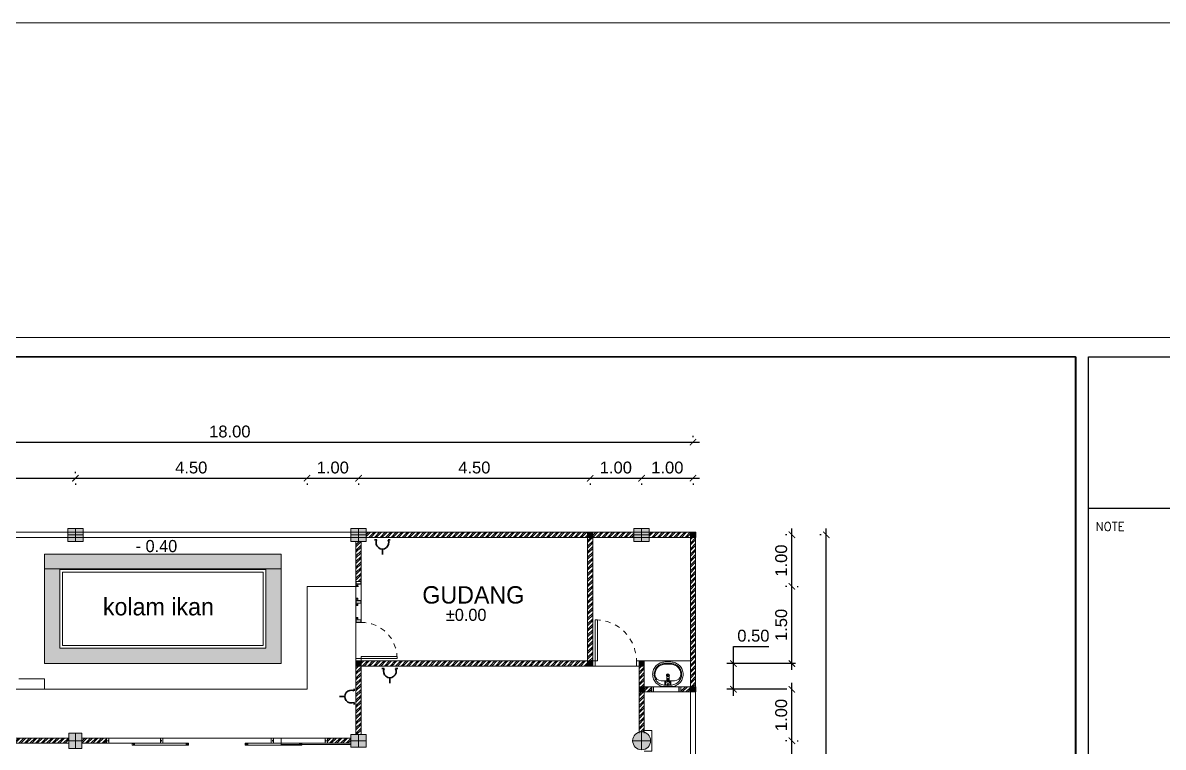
# Model space of a CAD drawing. Header units: millimetres. Extents: x -667 to -468, y -723 to -475.
# Drawn here: x -578.98 to -556.82, y -668.93 to -654.85 of the extents above; entities that cross this region are included whole.
import ezdxf

# ---------------------------------------------------------------- set-up
doc = ezdxf.new("R2010")
doc.units = ezdxf.units.MM
doc.linetypes.add('CENTER', pattern=[2, 1.25, -0.25, 0.25, -0.25])
doc.linetypes.add('HIDDEN', pattern=[0.375, 0.25, -0.125])
doc.layers.get('0').update_dxf_attribs({"lineweight": 9})
doc.layers.get('Defpoints').update_dxf_attribs({"lineweight": 0})
for name, color, linetype, lineweight in [('BLOCK', 231, 'Continuous', 5), ('COLUMN', 11, 'Continuous', 9), ('dinding', 36, 'Continuous', 9), ('DOOR', 6, 'Continuous', 5), ('FIX', 12, 'Continuous', 9), ('Furniture', 172, 'Continuous', 0), ('HIDDEN', 9, 'HIDDEN', 5), ('NOTASI', 250, 'Continuous', 5), ('pintu', 6, 'Continuous', 5), ('TEXT', 26, 'Continuous', 5)]:
    doc.layers.add(name, color=color, linetype=linetype, lineweight=lineweight)
doc.layers.add('KOP', color=1, linetype='Continuous')
doc.styles.add('ROMANS', font='romans.shx')
doc.styles.get("Standard").update_dxf_attribs({"font": 'arial.ttf'})
doc.dimstyles.new('Copy of 1-100', dxfattribs={"dimtxt": 0.23, "dimasz": 0.125, "dimexe": 0.125, "dimexo": 0.1, "dimgap": 0.09, "dimtad": 1, "dimtoh": 1, "dimzin": 0, "dimdsep": 46, "dimtxsty": 'Standard', "dimblk": 'ARCHTICK', "dimcen": 0.09, "dimdle": 0.125, "dimclrt": 2, "dimadec": 0, "dimazin": 0, "dimtfac": 1, "dimtofl": 0, "dimtmove": 0, "dimatfit": 3, "dimldrblk": 'ARCHTICK', "dimfxl": 1, "dimtolj": 1, "dimtzin": 0, "dimarcsym": 0})
pattern_1 = [(45, (75.192764, -159.11501), (-0.053881537, 0.053881537), []), (45, (75.228685, -159.11501), (-0.053881537, 0.053881537), [])]

# ---------------------------------------------------------------- blocks, each defined once
blk = doc.blocks.new('sk 1')
at = {"color": 242, "lineweight": 35, "true_color": 0xbb071f}
for p, q in [((-124, 0), (-230, 0)), ((54, 111), (54, 154)), ((54, 111), (54, 111)), ((54, -111), (54, -154))]:
    blk.add_line(p, q, dxfattribs=at)
blk.add_arc((0, 0), 124, 64.0295, 295.9705, dxfattribs=at)
blk = doc.blocks.new('EW2433')
at = {"layer": 'Defpoints'}
blk.add_line((502.962, -195.749), (482.796, -195.749), dxfattribs=at)
at = {"layer": 'KOP', "color": 11, "ltscale": 0.1}
for p, q in [((483.021, -195.95), (500.447, -195.95)), ((500.444, -195.952), (483.024, -195.952)), ((500.444, -209.593), (500.444, -195.952)), ((500.447, -195.95), (500.447, -209.596))]:
    blk.add_line(p, q, dxfattribs=at)
at = {"layer": 'KOP', "ltscale": 0.1}
blk.add_line((500.579, -195.95), (502.538, -195.95), dxfattribs=at)
at = {"layer": 'KOP', "linetype": 'Continuous'}
for p, q in [((500.579, -209.596), (500.579, -195.95)), ((500.579, -195.95), (502.538, -195.95))]:
    blk.add_line(p, q, dxfattribs=at)
at = {"layer": 'KOP', "color": 1, "ltscale": 0.1}
blk.add_line((502.538, -197.521), (500.579, -197.521), dxfattribs=at)
at = {"layer": 'KOP', "color": 1, "linetype": 'Continuous', "style": 'ROMANS', "width": 1}
blk.add_text('NOTE', height=0.0882, dxfattribs=at).set_placement((500.652, -197.753))
blk = doc.blocks.new('FFFF')
at = {"layer": 'NOTASI', "ltscale": 0.01}
h = blk.add_hatch(color=256, dxfattribs=at)
h.paths.add_polyline_path([(-508.37, -250.991), (-508.495, -250.991), (-508.495, -251.141), (-508.37, -251.141)])
h.paths.add_polyline_path([(-508.37, -251.141), (-508.495, -251.141), (-508.495, -251.291), (-508.37, -251.291)])
h.paths.add_polyline_path([(-508.495, -251.141), (-508.62, -251.141), (-508.62, -251.291), (-508.495, -251.291)])
h.paths.add_polyline_path([(-508.495, -250.991), (-508.62, -250.991), (-508.62, -251.141), (-508.495, -251.141)])
at = {"ltscale": 0.01}
for p, q in [((-508.37, -250.991), (-508.62, -250.991)), ((-508.495, -250.991), (-508.495, -251.291)), ((-508.62, -251.141), (-508.37, -251.141))]:
    blk.add_line(p, q, dxfattribs=at)
blk.add_lwpolyline([(-508.62, -250.991), (-508.37, -250.991), (-508.37, -251.291), (-508.62, -251.291)], close=True, dxfattribs=at)
blk = doc.blocks.new('32')
at = {"layer": 'NOTASI'}
h = blk.add_hatch(color=256, dxfattribs=at)
h.paths.add_polyline_path([(2106.822, 191.47), (2106.772, 191.47), (2106.772, 191.42), (2106.822, 191.42)])
h.paths.add_polyline_path([(2106.872, 191.47), (2106.822, 191.47), (2106.822, 191.42), (2106.872, 191.42)])
h.paths.add_polyline_path([(2106.872, 191.42), (2106.822, 191.42), (2106.822, 191.37), (2106.872, 191.37)])
h.paths.add_polyline_path([(2106.822, 191.42), (2106.772, 191.42), (2106.772, 191.37), (2106.822, 191.37)])
at = {"layer": 'BLOCK'}
for p, q in [((2106.822, 191.47), (2106.822, 191.37)), ((2106.772, 191.42), (2106.872, 191.42))]:
    blk.add_line(p, q, dxfattribs=at)
blk.add_lwpolyline([(2106.872, 191.47), (2106.772, 191.47), (2106.772, 191.37), (2106.872, 191.37)], close=True, dxfattribs=at)
blk = doc.blocks.new('L851')
at = {"layer": 'FIX'}
for p, q in [((0.075, 0.045), (0.15, 0.045)), ((0.077, 0.005), (0.093, 0.005)), ((0.075, -0.045), (0.15, -0.045))]:
    blk.add_line(p, q, dxfattribs=at)
for points in [[(0.52, 0), (0.52, 0.057, 0.098726), (0.502, 0.149, 0.098588), (0.45, 0.226, 0.098394), (0.372, 0.278, 0.098257), (0.28, 0.296, 0.098257), (0.188, 0.278, 0.098394), (0.11, 0.226, 0.098588), (0.058, 0.149, 0.098726), (0.04, 0.057), (0.04, 0), (0.04, -0.057, 0.098726), (0.058, -0.149, 0.098588), (0.11, -0.226, 0.098394), (0.188, -0.278, 0.098257), (0.28, -0.296, 0.098257), (0.372, -0.278, 0.098394), (0.45, -0.226, 0.098588), (0.502, -0.149, 0.098726), (0.52, -0.057)], [(0.155, 0), (0.155, -0.131, 0.394963), (0.267, -0.251, 0.016544), (0.28, -0.251, 0.098257), (0.355, -0.237, 0.098394), (0.418, -0.194, 0.098588), (0.46, -0.131, 0.098726), (0.475, -0.057), (0.475, 0), (0.475, 0.057, 0.098726), (0.46, 0.131, 0.098588), (0.418, 0.194, 0.098394), (0.355, 0.237, 0.098257), (0.28, 0.251, 0.016544), (0.267, 0.251, 0.394963), (0.155, 0.131)], [(0.062, 0.004, -0.414214), (0.066, 0.007), (0.075, 0.007, -0.414214), (0.077, 0.004), (0.077, 0), (0.077, -0.005, -0.414214), (0.075, -0.008), (0.066, -0.008, -0.414214), (0.062, -0.005), (0.062, 0)], [(0.138, 0, 1), (0.093, 0, 1)], [(0.245, 0, 1), (0.275, 0, 1)]]:
    blk.add_lwpolyline(points, format="xyb", close=True, dxfattribs=at)
for points in [[(0.07, -0.008), (0.07, -0.057, 0.098726), (0.086, -0.137, 0.098588), (0.131, -0.205, 0.098394), (0.2, -0.25, 0.098257), (0.28, -0.266, 0.098257), (0.36, -0.25, 0.098394), (0.429, -0.205, 0.098588), (0.474, -0.137, 0.098726), (0.49, -0.057), (0.49, 0), (0.49, 0.057, 0.098726), (0.474, 0.137, 0.098588), (0.429, 0.205, 0.098394), (0.36, 0.25, 0.098257), (0.28, 0.266, 0.098257), (0.2, 0.25, 0.098394), (0.131, 0.205, 0.098588), (0.086, 0.137, 0.098726), (0.07, 0.057), (0.07, 0.007)], [(0.075, 0.007), (0.075, 0.05, -0.414214), (0.085, 0.06), (0.14, 0.06, -0.414214), (0.15, 0.05), (0.15, 0), (0.15, -0.05, -0.414214), (0.14, -0.06), (0.085, -0.06, -0.414214), (0.075, -0.05), (0.075, -0.008)], [(0.136, 0.007), (0.175, 0.007, 0.414214), (0.177, 0.009), (0.177, 0.01), (0.198, 0.01)], [(0.175, -0.008), (0.175, -0.012, 0.414214), (0.178, -0.015), (0.195, -0.015, 0.414214), (0.198, -0.012), (0.198, 0), (0.198, 0.012, 0.414214), (0.195, 0.015), (0.178, 0.015, 0.414214), (0.175, 0.012), (0.175, 0.007)], [(0.24, -0.023, 0.645751), (0.29, 0, 0.645751), (0.24, 0.022, 0.645751)], [(0.242, -0.018, 0.664568), (0.285, 0, 0.664568), (0.242, 0.018, 0.664568)], [(0.136, -0.008), (0.175, -0.008, -0.414214), (0.177, -0.009), (0.177, -0.01), (0.198, -0.01)]]:
    blk.add_lwpolyline(points, format="xyb", dxfattribs=at)
for points in [[(0.115, 0.022), (0.242, 0.022), (0.242, 0), (0.242, -0.023), (0.115, -0.023)], [(0.237, 0.022), (0.237, 0), (0.237, -0.023)], [(0.077, -0.005), (0.093, -0.005)]]:
    blk.add_lwpolyline(points, dxfattribs=at)
blk = doc.blocks.new('*U614')
for points in [[(81823, 24533), (81823, 25333), (81783, 25333), (81783, 24533)], [(80973, 24433), (81023, 24433), (81023, 24533), (80973, 24533)], [(81823, 24533), (81873, 24533), (81873, 24433), (81823, 24433)]]:
    blk.add_lwpolyline(points, close=True)
at = {"layer": 'HIDDEN'}
blk.add_arc((81823, 24533), 800, 90, 180, dxfattribs=at)
blk = doc.blocks.new('_ArchTick')
at = {"color": 0, "linetype": 'ByBlock', "const_width": 0.15}
blk.add_lwpolyline([(-0.5, -0.5), (0.5, 0.5)], dxfattribs=at)
blk = doc.blocks.new('*D1078')
at = {"layer": 'Defpoints', "color": 0}
for p in [(-583.956, -663.003), (-565.956, -663.003), (-565.956, -663.003)]:
    blk.add_point(p, dxfattribs=at)
at = {"layer": 'NOTASI', "color": 0, "lineweight": -2}
for p, q in [((-583.956, -662.903), (-583.956, -662.878)), ((-565.956, -662.903), (-565.956, -662.878)), ((-584.081, -663.003), (-565.831, -663.003))]:
    blk.add_line(p, q, dxfattribs=at)
at = {"layer": 'NOTASI', "color": 0, "lineweight": -2, "xscale": 0.125, "yscale": 0.125, "zscale": 0.125, "rotation": 180}
blk.add_blockref('_ArchTick', (-583.956, -663.003), dxfattribs=at)
at = {"layer": 'NOTASI', "color": 0, "lineweight": -2, "xscale": 0.125, "yscale": 0.125, "zscale": 0.125}
blk.add_blockref('_ArchTick', (-565.956, -663.003), dxfattribs=at)
at = {"layer": 'NOTASI', "color": 2, "insert": (-574.956, -662.796), "char_height": 0.23, "attachment_point": 5}
blk.add_mtext('\\A1;18.00', dxfattribs=at)
blk = doc.blocks.new('*D1080')
at = {"layer": 'Defpoints', "color": 0}
for p in [(-580.956, -663.703), (-577.956, -663.703), (-577.956, -663.703)]:
    blk.add_point(p, dxfattribs=at)
at = {"layer": 'NOTASI', "color": 0, "lineweight": -2}
for p, q in [((-581.081, -663.703), (-577.831, -663.703)), ((-577.956, -663.603), (-577.956, -663.578)), ((-580.956, -663.803), (-580.956, -663.828))]:
    blk.add_line(p, q, dxfattribs=at)
at = {"layer": 'NOTASI', "color": 0, "lineweight": -2, "xscale": 0.125, "yscale": 0.125, "zscale": 0.125, "rotation": 180}
blk.add_blockref('_ArchTick', (-580.956, -663.703), dxfattribs=at)
at = {"layer": 'NOTASI', "color": 0, "lineweight": -2, "xscale": 0.125, "yscale": 0.125, "zscale": 0.125}
blk.add_blockref('_ArchTick', (-577.956, -663.703), dxfattribs=at)
at = {"layer": 'NOTASI', "color": 2, "insert": (-579.456, -663.496), "char_height": 0.23, "attachment_point": 5}
blk.add_mtext('\\A1;3.00', dxfattribs=at)
blk = doc.blocks.new('*D1081')
at = {"layer": 'Defpoints', "color": 0}
for p in [(-577.956, -663.703), (-573.456, -663.703), (-573.456, -663.703)]:
    blk.add_point(p, dxfattribs=at)
at = {"layer": 'NOTASI', "color": 0, "lineweight": -2}
for p, q in [((-578.081, -663.703), (-573.331, -663.703)), ((-577.956, -663.803), (-577.956, -663.828)), ((-573.456, -663.803), (-573.456, -663.828))]:
    blk.add_line(p, q, dxfattribs=at)
at = {"layer": 'NOTASI', "color": 0, "lineweight": -2, "xscale": 0.125, "yscale": 0.125, "zscale": 0.125, "rotation": 180}
blk.add_blockref('_ArchTick', (-577.956, -663.703), dxfattribs=at)
at = {"layer": 'NOTASI', "color": 0, "lineweight": -2, "xscale": 0.125, "yscale": 0.125, "zscale": 0.125}
blk.add_blockref('_ArchTick', (-573.456, -663.703), dxfattribs=at)
at = {"layer": 'NOTASI', "color": 2, "insert": (-575.706, -663.496), "char_height": 0.23, "attachment_point": 5}
blk.add_mtext('\\A1;4.50', dxfattribs=at)
blk = doc.blocks.new('*D1082')
at = {"layer": 'Defpoints', "color": 0}
for p in [(-572.456, -663.703), (-567.956, -663.703), (-567.956, -663.703)]:
    blk.add_point(p, dxfattribs=at)
at = {"layer": 'NOTASI', "color": 0, "lineweight": -2}
for p, q in [((-572.581, -663.703), (-567.831, -663.703)), ((-572.456, -663.803), (-572.456, -663.828)), ((-567.956, -663.803), (-567.956, -663.828))]:
    blk.add_line(p, q, dxfattribs=at)
at = {"layer": 'NOTASI', "color": 0, "lineweight": -2, "xscale": 0.125, "yscale": 0.125, "zscale": 0.125, "rotation": 180}
blk.add_blockref('_ArchTick', (-572.456, -663.703), dxfattribs=at)
at = {"layer": 'NOTASI', "color": 0, "lineweight": -2, "xscale": 0.125, "yscale": 0.125, "zscale": 0.125}
blk.add_blockref('_ArchTick', (-567.956, -663.703), dxfattribs=at)
at = {"layer": 'NOTASI', "color": 2, "insert": (-570.206, -663.496), "char_height": 0.23, "attachment_point": 5}
blk.add_mtext('\\A1;4.50', dxfattribs=at)
blk = doc.blocks.new('*D1083')
at = {"layer": 'Defpoints', "color": 0}
for p in [(-567.956, -663.703), (-566.956, -663.703), (-566.956, -663.703)]:
    blk.add_point(p, dxfattribs=at)
at = {"layer": 'NOTASI', "color": 0, "lineweight": -2}
for p, q in [((-568.081, -663.703), (-566.831, -663.703)), ((-567.956, -663.803), (-567.956, -663.828)), ((-566.956, -663.803), (-566.956, -663.828))]:
    blk.add_line(p, q, dxfattribs=at)
at = {"layer": 'NOTASI', "color": 0, "lineweight": -2, "xscale": 0.125, "yscale": 0.125, "zscale": 0.125, "rotation": 180}
blk.add_blockref('_ArchTick', (-567.956, -663.703), dxfattribs=at)
at = {"layer": 'NOTASI', "color": 0, "lineweight": -2, "xscale": 0.125, "yscale": 0.125, "zscale": 0.125}
blk.add_blockref('_ArchTick', (-566.956, -663.703), dxfattribs=at)
at = {"layer": 'NOTASI', "color": 2, "insert": (-567.456, -663.496), "char_height": 0.23, "attachment_point": 5}
blk.add_mtext('\\A1;1.00', dxfattribs=at)
blk = doc.blocks.new('*D1084')
at = {"layer": 'Defpoints', "color": 0}
for p in [(-566.956, -663.703), (-565.956, -663.703), (-565.956, -663.703)]:
    blk.add_point(p, dxfattribs=at)
at = {"layer": 'NOTASI', "color": 0, "lineweight": -2}
for p, q in [((-567.081, -663.703), (-565.831, -663.703)), ((-566.956, -663.803), (-566.956, -663.828)), ((-565.956, -663.803), (-565.956, -663.828))]:
    blk.add_line(p, q, dxfattribs=at)
at = {"layer": 'NOTASI', "color": 0, "lineweight": -2, "xscale": 0.125, "yscale": 0.125, "zscale": 0.125, "rotation": 180}
blk.add_blockref('_ArchTick', (-566.956, -663.703), dxfattribs=at)
at = {"layer": 'NOTASI', "color": 0, "lineweight": -2, "xscale": 0.125, "yscale": 0.125, "zscale": 0.125}
blk.add_blockref('_ArchTick', (-565.956, -663.703), dxfattribs=at)
at = {"layer": 'NOTASI', "color": 2, "insert": (-566.456, -663.496), "char_height": 0.23, "attachment_point": 5}
blk.add_mtext('\\A1;1.00', dxfattribs=at)
blk = doc.blocks.new('*D1089')
at = {"layer": 'Defpoints', "color": 0}
for p in [(-564.036, -668.803), (-564.036, -668.803), (-564.036, -671.803)]:
    blk.add_point(p, dxfattribs=at)
at = {"layer": 'NOTASI', "color": 0, "lineweight": -2}
for p, q in [((-564.036, -671.928), (-564.036, -668.678)), ((-563.936, -668.803), (-563.911, -668.803)), ((-564.136, -671.803), (-564.161, -671.803))]:
    blk.add_line(p, q, dxfattribs=at)
at = {"layer": 'NOTASI', "color": 0, "lineweight": -2, "xscale": 0.125, "yscale": 0.125, "zscale": 0.125}
for p, rotation in [((-564.036, -668.803), 90), ((-564.036, -671.803), 270)]:
    blk.add_blockref('_ArchTick', p, dxfattribs=dict(at, rotation=rotation))
at = {"layer": 'NOTASI', "color": 2, "insert": (-564.243, -670.303), "char_height": 0.23, "attachment_point": 5, "rotation": 90}
blk.add_mtext('\\A1;3.00', dxfattribs=at)
blk = doc.blocks.new('*D1090')
at = {"layer": 'Defpoints', "color": 0}
for p in [(-564.036, -667.803), (-564.036, -667.803), (-564.036, -668.803)]:
    blk.add_point(p, dxfattribs=at)
at = {"layer": 'NOTASI', "color": 0, "lineweight": -2}
for p, q in [((-564.036, -668.928), (-564.036, -667.678)), ((-564.136, -667.803), (-564.161, -667.803)), ((-564.136, -668.803), (-564.161, -668.803))]:
    blk.add_line(p, q, dxfattribs=at)
at = {"layer": 'NOTASI', "color": 0, "lineweight": -2, "xscale": 0.125, "yscale": 0.125, "zscale": 0.125}
for p, rotation in [((-564.036, -667.803), 90), ((-564.036, -668.803), 270)]:
    blk.add_blockref('_ArchTick', p, dxfattribs=dict(at, rotation=rotation))
at = {"layer": 'NOTASI', "color": 2, "insert": (-564.243, -668.303), "char_height": 0.23, "attachment_point": 5, "rotation": 90}
blk.add_mtext('\\A1;1.00', dxfattribs=at)
blk = doc.blocks.new('*D1091')
at = {"layer": 'Defpoints', "color": 0}
for p in [(-564.036, -665.803), (-564.036, -665.803), (-564.036, -667.303)]:
    blk.add_point(p, dxfattribs=at)
at = {"layer": 'NOTASI', "color": 0, "lineweight": -2}
for p, q in [((-564.036, -667.428), (-564.036, -665.678)), ((-564.136, -665.803), (-564.161, -665.803)), ((-564.136, -667.303), (-564.161, -667.303))]:
    blk.add_line(p, q, dxfattribs=at)
at = {"layer": 'NOTASI', "color": 0, "lineweight": -2, "xscale": 0.125, "yscale": 0.125, "zscale": 0.125}
for p, rotation in [((-564.036, -665.803), 90), ((-564.036, -667.303), 270)]:
    blk.add_blockref('_ArchTick', p, dxfattribs=dict(at, rotation=rotation))
at = {"layer": 'NOTASI', "color": 2, "insert": (-564.243, -666.553), "char_height": 0.23, "attachment_point": 5, "rotation": 90}
blk.add_mtext('\\A1;1.50', dxfattribs=at)
blk = doc.blocks.new('*D1092')
at = {"layer": 'Defpoints', "color": 0}
for p in [(-564.036, -664.803), (-564.036, -664.803), (-564.036, -665.803)]:
    blk.add_point(p, dxfattribs=at)
at = {"layer": 'NOTASI', "color": 0, "lineweight": -2}
for p, q in [((-564.136, -664.803), (-564.161, -664.803)), ((-564.036, -665.928), (-564.036, -664.678)), ((-563.936, -665.803), (-563.911, -665.803))]:
    blk.add_line(p, q, dxfattribs=at)
at = {"layer": 'NOTASI', "color": 0, "lineweight": -2, "xscale": 0.125, "yscale": 0.125, "zscale": 0.125}
for p, rotation in [((-564.036, -664.803), 90), ((-564.036, -665.803), 270)]:
    blk.add_blockref('_ArchTick', p, dxfattribs=dict(at, rotation=rotation))
at = {"layer": 'NOTASI', "color": 2, "insert": (-564.243, -665.303), "char_height": 0.23, "attachment_point": 5, "rotation": 90}
blk.add_mtext('\\A1;1.00', dxfattribs=at)
blk = doc.blocks.new('*D1093')
at = {"layer": 'Defpoints', "color": 0}
for p in [(-563.367, -664.803), (-563.367, -664.803), (-563.536, -684.803)]:
    blk.add_point(p, dxfattribs=at)
at = {"layer": 'NOTASI', "color": 0, "lineweight": -2}
for p, q in [((-563.467, -664.803), (-563.492, -664.803)), ((-563.367, -684.928), (-563.367, -664.678)), ((-563.436, -684.803), (-563.242, -684.803))]:
    blk.add_line(p, q, dxfattribs=at)
at = {"layer": 'NOTASI', "color": 0, "lineweight": -2, "xscale": 0.125, "yscale": 0.125, "zscale": 0.125}
for p, rotation in [((-563.367, -664.803), 90), ((-563.367, -684.803), 270)]:
    blk.add_blockref('_ArchTick', p, dxfattribs=dict(at, rotation=rotation))
at = {"layer": 'NOTASI', "color": 2, "insert": (-563.574, -674.803), "char_height": 0.23, "attachment_point": 5, "rotation": 90}
blk.add_mtext('\\A1;20.00', dxfattribs=at)
blk = doc.blocks.new('*D1103')
at = {"layer": 'Defpoints', "color": 0}
for p in [(-573.456, -663.703), (-572.456, -663.703), (-572.456, -663.703)]:
    blk.add_point(p, dxfattribs=at)
at = {"layer": 'NOTASI', "color": 0, "lineweight": -2}
for p, q in [((-573.581, -663.703), (-572.331, -663.703)), ((-573.456, -663.803), (-573.456, -663.828)), ((-572.456, -663.803), (-572.456, -663.828))]:
    blk.add_line(p, q, dxfattribs=at)
at = {"layer": 'NOTASI', "color": 0, "lineweight": -2, "xscale": 0.125, "yscale": 0.125, "zscale": 0.125, "rotation": 180}
blk.add_blockref('_ArchTick', (-573.456, -663.703), dxfattribs=at)
at = {"layer": 'NOTASI', "color": 0, "lineweight": -2, "xscale": 0.125, "yscale": 0.125, "zscale": 0.125}
blk.add_blockref('_ArchTick', (-572.456, -663.703), dxfattribs=at)
at = {"layer": 'NOTASI', "color": 2, "insert": (-572.956, -663.496), "char_height": 0.23, "attachment_point": 5}
blk.add_mtext('\\A1;1.00', dxfattribs=at)
blk = doc.blocks.new('VFE')
for points in [[(-641.365, -508.738), (-641.325, -508.738), (-641.325, -508.638), (-641.365, -508.638)], [(-640.79, -508.738), (-641.365, -508.738), (-641.365, -508.638), (-640.79, -508.638)], [(-641.327, -508.64), (-641.363, -508.64), (-641.363, -508.736), (-641.327, -508.736)], [(-640.83, -508.738), (-640.79, -508.738), (-640.79, -508.638), (-640.83, -508.638)], [(-640.792, -508.64), (-640.828, -508.64), (-640.828, -508.736), (-640.792, -508.736)]]:
    blk.add_lwpolyline(points, close=True)
at = {"linetype": 'CENTER', "ltscale": 0.1, "const_width": 0.002}
blk.add_lwpolyline([(-641.325, -508.703), (-640.83, -508.703)], dxfattribs=at)
blk = doc.blocks.new('vb')
h = blk.add_hatch()
h.set_pattern_fill('ANSI31', color=30, scale=0.02, angle=-180, style=0)
h.set_pattern_definition([(45, (-1843.9851361, -2568.5802676), (-0.0017677669529, 0.0017677669529), [])])
h.paths.add_polyline_path([(-649.211, -509.76), (-649.209, -509.76, -0.354282), (-649.207, -509.757), (-649.227, -509.757), (-649.227, -509.765), (-649.211, -509.765)])
h.paths.add_polyline_path([(-649.227, -509.749), (-649.227, -509.757), (-649.207, -509.757, -0.354282), (-649.209, -509.754), (-649.211, -509.754), (-649.211, -509.749)])
h = blk.add_hatch()
h.set_pattern_fill('ANSI31', color=30, scale=0.02, angle=-180, style=0)
h.set_pattern_definition([(45, (-1843.4826361, -2568.511637), (-0.0017677669529, 0.0017677669529), [])])
h.paths.add_polyline_path([(-648.709, -509.691), (-648.707, -509.691, -0.354282), (-648.705, -509.688), (-648.725, -509.688), (-648.725, -509.696), (-648.709, -509.696)])
h.paths.add_polyline_path([(-648.725, -509.68), (-648.725, -509.688), (-648.705, -509.688, -0.354282), (-648.707, -509.685), (-648.709, -509.685), (-648.709, -509.68)])
h = blk.add_hatch()
h.set_pattern_fill('ANSI31', color=30, scale=0.02, angle=-180, style=0)
h.set_pattern_definition([(135, (546.5761286, -2568.5802676), (0.001767766953, 0.0017677669528), [])])
h.paths.add_polyline_path([(-648.198, -509.76), (-648.2, -509.76, 0.354282), (-648.202, -509.757), (-648.182, -509.757), (-648.182, -509.765), (-648.198, -509.765)])
h.paths.add_polyline_path([(-648.182, -509.749), (-648.182, -509.757), (-648.202, -509.757, 0.354282), (-648.2, -509.754), (-648.198, -509.754), (-648.198, -509.749)])
h = blk.add_hatch()
h.set_pattern_fill('ANSI31', color=30, scale=0.02, angle=-180, style=0)
h.set_pattern_definition([(135, (547.0736286, -2568.511637), (0.0017677669529, 0.0017677669529), [])])
h.paths.add_polyline_path([(-647.701, -509.691), (-647.703, -509.691, 0.354282), (-647.705, -509.688), (-647.685, -509.688), (-647.685, -509.696), (-647.701, -509.696)])
h.paths.add_polyline_path([(-647.685, -509.68), (-647.685, -509.688), (-647.705, -509.688, 0.354282), (-647.703, -509.685), (-647.701, -509.685), (-647.701, -509.68)])
for points in [[(-649.209, -509.751), (-649.209, -509.749), (-649.209, -509.754), (-649.209, -509.749), (-649.207, -509.749), (-649.207, -509.738), (-649.255, -509.738), (-649.255, -509.776), (-649.207, -509.776), (-649.207, -509.765), (-649.209, -509.765), (-649.209, -509.76), (-649.209, -509.765)], [(-649.209, -509.76), (-649.211, -509.76), (-649.211, -509.765), (-649.227, -509.765), (-649.227, -509.749), (-649.211, -509.749), (-649.211, -509.754), (-649.209, -509.754)], [(-648.707, -509.691), (-648.709, -509.691), (-648.709, -509.696), (-648.725, -509.696), (-648.725, -509.68), (-648.709, -509.68), (-648.709, -509.685), (-648.707, -509.685)], [(-648.2, -509.751), (-648.2, -509.749), (-648.2, -509.754), (-648.2, -509.749), (-648.202, -509.749), (-648.202, -509.738), (-648.155, -509.738), (-648.155, -509.776), (-648.202, -509.776), (-648.202, -509.765), (-648.2, -509.765), (-648.2, -509.76), (-648.2, -509.765)], [(-648.2, -509.76), (-648.198, -509.76), (-648.198, -509.765), (-648.182, -509.765), (-648.182, -509.749), (-648.198, -509.749), (-648.198, -509.754), (-648.2, -509.754)], [(-647.703, -509.691), (-647.701, -509.691), (-647.701, -509.696), (-647.685, -509.696), (-647.685, -509.68), (-647.701, -509.68), (-647.701, -509.685), (-647.703, -509.685)]]:
    blk.add_lwpolyline(points)
for points in [[(-649.255, -509.738), (-648.157, -509.738), (-648.157, -509.776), (-649.255, -509.776)], [(-649.229, -509.747), (-649.209, -509.747), (-649.209, -509.74), (-649.253, -509.74), (-649.253, -509.774), (-649.209, -509.774), (-649.209, -509.767), (-649.229, -509.767)], [(-648.755, -509.638), (-648.705, -509.638), (-648.705, -509.738), (-648.755, -509.738)], [(-648.755, -509.638), (-647.655, -509.638), (-647.655, -509.738), (-648.755, -509.738)], [(-648.727, -509.678), (-648.707, -509.678), (-648.707, -509.64), (-648.753, -509.64), (-648.753, -509.736), (-648.707, -509.736), (-648.707, -509.698), (-648.727, -509.698)], [(-648.18, -509.747), (-648.2, -509.747), (-648.2, -509.74), (-648.157, -509.74), (-648.157, -509.774), (-648.2, -509.774), (-648.2, -509.767), (-648.18, -509.767)], [(-647.655, -509.638), (-647.705, -509.638), (-647.705, -509.738), (-647.655, -509.738)], [(-647.683, -509.678), (-647.703, -509.678), (-647.703, -509.64), (-647.657, -509.64), (-647.657, -509.736), (-647.703, -509.736), (-647.703, -509.698), (-647.683, -509.698)]]:
    blk.add_lwpolyline(points, close=True)
at = {"color": 20, "const_width": 0.002}
for points in [[(-648.198, -509.757), (-649.211, -509.757)], [(-647.701, -509.688), (-648.709, -509.688)]]:
    blk.add_lwpolyline(points, dxfattribs=at)
for centre, start, end in [((-649.206, -509.754), 174.6734, 252.7067), ((-649.206, -509.76), 107.2933, 185.3266), ((-648.704, -509.685), 174.6734, 252.7067), ((-648.704, -509.691), 107.2933, 185.3266), ((-648.203, -509.754), 287.2933, 5.3266), ((-648.203, -509.76), 354.6734, 72.7067), ((-647.705, -509.685), 287.2933, 5.3266), ((-647.705, -509.691), 354.6734, 72.7067)]:
    blk.add_arc(centre, 0.00286, start, end)
at = {"layer": 'dinding'}
for p, q in [((-649.055, -509.738), (-649.105, -509.738)), ((-648.505, -509.638), (-648.555, -509.638))]:
    blk.add_line(p, q, dxfattribs=at)
at = {"layer": 'dinding', "ltscale": 0.01}
for p, q in [((-649.105, -509.738), (-649.055, -509.738)), ((-648.505, -509.638), (-648.555, -509.638)), ((-648.555, -509.638), (-648.555, -509.738))]:
    blk.add_line(p, q, dxfattribs=at)
blk = doc.blocks.new('bv')
h = blk.add_hatch()
h.set_pattern_fill('ANSI31', color=30, scale=0.02, angle=-180, style=0)
h.set_pattern_definition([(45, (-1846.6826361, -2568.511637), (-0.0017677669529, 0.0017677669529), [])])
h.paths.add_polyline_path([(-651.909, -509.691), (-651.907, -509.691, -0.354282), (-651.905, -509.688), (-651.925, -509.688), (-651.925, -509.696), (-651.909, -509.696)])
h.paths.add_polyline_path([(-651.925, -509.68), (-651.925, -509.688), (-651.905, -509.688, -0.354282), (-651.907, -509.685), (-651.909, -509.685), (-651.909, -509.68)])
h = blk.add_hatch()
h.set_pattern_fill('ANSI31', color=30, scale=0.02, angle=-180, style=0)
h.set_pattern_definition([(45, (-1846.185136, -2568.5802676), (-0.001767766953, 0.0017677669528), [])])
h.paths.add_polyline_path([(-651.411, -509.76), (-651.409, -509.76, -0.354282), (-651.407, -509.757), (-651.427, -509.757), (-651.427, -509.765), (-651.411, -509.765)])
h.paths.add_polyline_path([(-651.427, -509.749), (-651.427, -509.757), (-651.407, -509.757, -0.354282), (-651.409, -509.754), (-651.411, -509.754), (-651.411, -509.749)])
h = blk.add_hatch()
h.set_pattern_fill('ANSI31', color=30, scale=0.02, angle=-180, style=0)
h.set_pattern_definition([(135, (543.8736286, -2568.511637), (0.0017677669529, 0.0017677669529), [])])
h.paths.add_polyline_path([(-650.901, -509.691), (-650.903, -509.691, 0.354282), (-650.905, -509.688), (-650.885, -509.688), (-650.885, -509.696), (-650.901, -509.696)])
h.paths.add_polyline_path([(-650.885, -509.68), (-650.885, -509.688), (-650.905, -509.688, 0.354282), (-650.903, -509.685), (-650.901, -509.685), (-650.901, -509.68)])
h = blk.add_hatch()
h.set_pattern_fill('ANSI31', color=30, scale=0.02, angle=-180, style=0)
h.set_pattern_definition([(135, (544.3761286, -2568.5802676), (0.0017677669529, 0.0017677669529), [])])
h.paths.add_polyline_path([(-650.398, -509.76), (-650.4, -509.76, 0.354282), (-650.402, -509.757), (-650.382, -509.757), (-650.382, -509.765), (-650.398, -509.765)])
h.paths.add_polyline_path([(-650.382, -509.749), (-650.382, -509.757), (-650.402, -509.757, 0.354282), (-650.4, -509.754), (-650.398, -509.754), (-650.398, -509.749)])
for points in [[(-651.955, -509.638), (-651.905, -509.638), (-651.905, -509.738), (-651.955, -509.738)], [(-650.855, -509.638), (-651.955, -509.638), (-651.955, -509.738), (-650.855, -509.738)], [(-651.927, -509.678), (-651.907, -509.678), (-651.907, -509.64), (-651.953, -509.64), (-651.953, -509.736), (-651.907, -509.736), (-651.907, -509.698), (-651.927, -509.698)], [(-651.429, -509.747), (-651.409, -509.747), (-651.409, -509.74), (-651.453, -509.74), (-651.453, -509.774), (-651.409, -509.774), (-651.409, -509.767), (-651.429, -509.767)], [(-650.355, -509.738), (-651.452, -509.738), (-651.452, -509.776), (-650.355, -509.776)], [(-650.855, -509.638), (-650.905, -509.638), (-650.905, -509.738), (-650.855, -509.738)], [(-650.883, -509.678), (-650.903, -509.678), (-650.903, -509.64), (-650.857, -509.64), (-650.857, -509.736), (-650.903, -509.736), (-650.903, -509.698), (-650.883, -509.698)], [(-650.38, -509.747), (-650.4, -509.747), (-650.4, -509.74), (-650.357, -509.74), (-650.357, -509.774), (-650.4, -509.774), (-650.4, -509.767), (-650.38, -509.767)]]:
    blk.add_lwpolyline(points, close=True)
for points in [[(-651.907, -509.691), (-651.909, -509.691), (-651.909, -509.696), (-651.925, -509.696), (-651.925, -509.68), (-651.909, -509.68), (-651.909, -509.685), (-651.907, -509.685)], [(-651.409, -509.751), (-651.409, -509.749), (-651.409, -509.754), (-651.409, -509.749), (-651.407, -509.749), (-651.407, -509.738), (-651.455, -509.738), (-651.455, -509.776), (-651.407, -509.776), (-651.407, -509.765), (-651.409, -509.765), (-651.409, -509.76), (-651.409, -509.765)], [(-651.409, -509.76), (-651.411, -509.76), (-651.411, -509.765), (-651.427, -509.765), (-651.427, -509.749), (-651.411, -509.749), (-651.411, -509.754), (-651.409, -509.754)], [(-650.903, -509.691), (-650.901, -509.691), (-650.901, -509.696), (-650.885, -509.696), (-650.885, -509.68), (-650.901, -509.68), (-650.901, -509.685), (-650.903, -509.685)], [(-650.4, -509.751), (-650.4, -509.749), (-650.4, -509.754), (-650.4, -509.749), (-650.402, -509.749), (-650.402, -509.738), (-650.355, -509.738), (-650.355, -509.776), (-650.402, -509.776), (-650.402, -509.765), (-650.4, -509.765), (-650.4, -509.76), (-650.4, -509.765)], [(-650.4, -509.76), (-650.398, -509.76), (-650.398, -509.765), (-650.382, -509.765), (-650.382, -509.749), (-650.398, -509.749), (-650.398, -509.754), (-650.4, -509.754)]]:
    blk.add_lwpolyline(points)
at = {"color": 20, "const_width": 0.002}
for points in [[(-651.908, -509.688), (-650.901, -509.688)], [(-651.411, -509.757), (-650.398, -509.757)]]:
    blk.add_lwpolyline(points, dxfattribs=at)
for centre, start, end in [((-651.904, -509.685), 174.6734, 252.7067), ((-651.904, -509.691), 107.2933, 185.3266), ((-651.406, -509.754), 174.6734, 252.7067), ((-651.406, -509.76), 107.2933, 185.3266), ((-650.905, -509.685), 287.2933, 5.3266), ((-650.905, -509.691), 354.6734, 72.7067), ((-650.403, -509.754), 287.2933, 5.3266), ((-650.403, -509.76), 354.6734, 72.7067)]:
    blk.add_arc(centre, 0.00286, start, end)
at = {"layer": 'dinding'}
blk.add_line((-650.555, -509.738), (-650.505, -509.738), dxfattribs=at)
at = {"layer": 'dinding', "ltscale": 0.01}
blk.add_line((-650.505, -509.738), (-650.555, -509.738), dxfattribs=at)
blk = doc.blocks.new('*U566')
for points in [[(81073, 24533), (81123, 24533), (81123, 24433), (81073, 24433)], [(81823, 24433), (81823, 23733), (81783, 23733), (81783, 24433)], [(81823, 24433), (81873, 24433), (81873, 24533), (81823, 24533)]]:
    blk.add_lwpolyline(points, close=True)
at = {"layer": 'HIDDEN'}
blk.add_arc((81823, 24433), 700, 180, 270, dxfattribs=at)
blk = doc.blocks.new('VFDEE')
h = blk.add_hatch()
h.set_pattern_fill('ANSI31', color=30, scale=0.02, angle=-270, style=0)
h.set_pattern_definition([(315, (-2705.9091993, 688.0876273), (0.0017677669529, 0.0017677669529), [])])
h.paths.add_polyline_path([(-647.089, -506.687), (-647.089, -506.689, -0.354282), (-647.086, -506.691), (-647.086, -506.671), (-647.094, -506.671), (-647.094, -506.687)])
h.paths.add_polyline_path([(-647.078, -506.671), (-647.086, -506.671), (-647.086, -506.691, -0.354282), (-647.083, -506.689), (-647.083, -506.687), (-647.078, -506.687)])
h = blk.add_hatch()
h.set_pattern_fill('ANSI31', color=30, scale=0.02, angle=-270, style=0)
h.set_pattern_definition([(45, (-2705.9091993, -1701.696171), (0.0017677669529, -0.0017677669529), [])])
h.paths.add_polyline_path([(-647.089, -506.922), (-647.089, -506.92, 0.354282), (-647.086, -506.918), (-647.086, -506.938), (-647.094, -506.938), (-647.094, -506.922)])
h.paths.add_polyline_path([(-647.078, -506.938), (-647.086, -506.938), (-647.086, -506.918, 0.354282), (-647.083, -506.92), (-647.083, -506.922), (-647.078, -506.922)])
h = blk.add_hatch()
h.set_pattern_fill('ANSI31', color=30, scale=0.02, angle=-270, style=0)
h.set_pattern_definition([(315, (-2705.9091993, 687.7150938), (0.0017677669529, 0.0017677669529), [])])
h.paths.add_polyline_path([(-647.089, -507.059), (-647.089, -507.061, -0.354282), (-647.086, -507.063), (-647.086, -507.043), (-647.094, -507.043), (-647.094, -507.059)])
h.paths.add_polyline_path([(-647.078, -507.043), (-647.086, -507.043), (-647.086, -507.063, -0.354282), (-647.083, -507.061), (-647.083, -507.059), (-647.078, -507.059)])
h = blk.add_hatch()
h.set_pattern_fill('ANSI31', color=30, scale=0.02, angle=-270, style=0)
h.set_pattern_definition([(45, (-2705.9091993, -1702.0687045), (0.0017677669529, -0.0017677669529), [])])
h.paths.add_polyline_path([(-647.089, -507.295), (-647.089, -507.293, 0.354282), (-647.086, -507.291), (-647.086, -507.311), (-647.094, -507.311), (-647.094, -507.295)])
h.paths.add_polyline_path([(-647.078, -507.311), (-647.086, -507.311), (-647.086, -507.291, 0.354282), (-647.083, -507.293), (-647.083, -507.295), (-647.078, -507.295)])
for points in [[(-647.005, -506.643), (-647.005, -506.593), (-647.105, -506.593), (-647.105, -506.643)], [(-647.005, -506.593), (-647.005, -507.388), (-647.105, -507.388), (-647.105, -506.593)], [(-647.007, -506.641), (-647.007, -506.595), (-647.103, -506.595), (-647.103, -506.641)], [(-647.076, -506.669), (-647.076, -506.689), (-647.069, -506.689), (-647.069, -506.645), (-647.103, -506.645), (-647.103, -506.689), (-647.096, -506.689), (-647.096, -506.669)], [(-647.076, -506.94), (-647.076, -506.92), (-647.069, -506.92), (-647.069, -506.964), (-647.103, -506.964), (-647.103, -506.92), (-647.096, -506.92), (-647.096, -506.94)], [(-647.005, -507.016), (-647.005, -506.966), (-647.105, -506.966), (-647.105, -507.016)], [(-647.007, -507.014), (-647.007, -506.968), (-647.103, -506.968), (-647.103, -507.014)], [(-647.076, -507.041), (-647.076, -507.061), (-647.069, -507.061), (-647.069, -507.018), (-647.103, -507.018), (-647.103, -507.061), (-647.096, -507.061), (-647.096, -507.041)], [(-647.005, -507.388), (-647.005, -507.338), (-647.105, -507.338), (-647.105, -507.388)], [(-647.076, -507.313), (-647.076, -507.293), (-647.069, -507.293), (-647.069, -507.336), (-647.103, -507.336), (-647.103, -507.293), (-647.096, -507.293), (-647.096, -507.313)], [(-647.007, -507.386), (-647.007, -507.34), (-647.103, -507.34), (-647.103, -507.386)]]:
    blk.add_lwpolyline(points, close=True)
for points in [[(-647.08, -506.689), (-647.078, -506.689), (-647.083, -506.689), (-647.078, -506.689), (-647.078, -506.691), (-647.067, -506.691), (-647.067, -506.643), (-647.105, -506.643), (-647.105, -506.691), (-647.094, -506.691), (-647.094, -506.689), (-647.089, -506.689), (-647.094, -506.689)], [(-647.089, -506.689), (-647.089, -506.687), (-647.094, -506.687), (-647.094, -506.671), (-647.078, -506.671), (-647.078, -506.687), (-647.083, -506.687), (-647.083, -506.689)], [(-647.08, -506.92), (-647.078, -506.92), (-647.083, -506.92), (-647.078, -506.92), (-647.078, -506.918), (-647.067, -506.918), (-647.067, -506.966), (-647.105, -506.966), (-647.105, -506.918), (-647.094, -506.918), (-647.094, -506.92), (-647.089, -506.92), (-647.094, -506.92)], [(-647.089, -506.92), (-647.089, -506.922), (-647.094, -506.922), (-647.094, -506.938), (-647.078, -506.938), (-647.078, -506.922), (-647.083, -506.922), (-647.083, -506.92)], [(-647.08, -507.061), (-647.078, -507.061), (-647.083, -507.061), (-647.078, -507.061), (-647.078, -507.063), (-647.067, -507.063), (-647.067, -507.016), (-647.105, -507.016), (-647.105, -507.063), (-647.094, -507.063), (-647.094, -507.061), (-647.089, -507.061), (-647.094, -507.061)], [(-647.089, -507.061), (-647.089, -507.059), (-647.094, -507.059), (-647.094, -507.043), (-647.078, -507.043), (-647.078, -507.059), (-647.083, -507.059), (-647.083, -507.061)], [(-647.08, -507.293), (-647.078, -507.293), (-647.083, -507.293), (-647.078, -507.293), (-647.078, -507.291), (-647.067, -507.291), (-647.067, -507.338), (-647.105, -507.338), (-647.105, -507.291), (-647.094, -507.291), (-647.094, -507.293), (-647.089, -507.293), (-647.094, -507.293)], [(-647.089, -507.293), (-647.089, -507.295), (-647.094, -507.295), (-647.094, -507.311), (-647.078, -507.311), (-647.078, -507.295), (-647.083, -507.295), (-647.083, -507.293)]]:
    blk.add_lwpolyline(points)
at = {"color": 20, "const_width": 0.002}
for points in [[(-647.086, -506.922), (-647.086, -506.687)], [(-647.086, -507.295), (-647.086, -507.059)]]:
    blk.add_lwpolyline(points, dxfattribs=at)
for centre, start, end in [((-647.088, -506.691), 17.2933, 95.3266), ((-647.083, -506.691), 84.6734, 162.7067), ((-647.088, -506.917), 264.6734, 342.7067), ((-647.083, -506.917), 197.2933, 275.3266), ((-647.088, -507.064), 17.2933, 95.3266), ((-647.083, -507.064), 84.6734, 162.7067), ((-647.088, -507.29), 264.6734, 342.7067), ((-647.083, -507.29), 197.2933, 275.3266)]:
    blk.add_arc(centre, 0.00286, start, end)
blk = doc.blocks.new('*D1106')
at = {"layer": 'Defpoints', "color": 0}
for p in [(-565.172, -667.303), (-563.863, -667.303), (-564.036, -667.803)]:
    blk.add_point(p, dxfattribs=at)
at = {"layer": 'NOTASI', "color": 0, "lineweight": -2}
for p, q in [((-565.172, -667.303), (-565.172, -666.971)), ((-565.172, -666.971), (-564.485, -666.971)), ((-563.963, -667.303), (-565.297, -667.303)), ((-565.172, -667.928), (-565.172, -667.303)), ((-564.136, -667.803), (-565.297, -667.803))]:
    blk.add_line(p, q, dxfattribs=at)
at = {"layer": 'NOTASI', "color": 0, "lineweight": -2, "xscale": 0.125, "yscale": 0.125, "zscale": 0.125}
for p, rotation in [((-565.172, -667.303), 90), ((-565.172, -667.803), 270)]:
    blk.add_blockref('_ArchTick', p, dxfattribs=dict(at, rotation=rotation))
at = {"layer": 'NOTASI', "color": 2, "insert": (-564.784, -666.763), "char_height": 0.23, "attachment_point": 5}
blk.add_mtext('\\A1;0.50', dxfattribs=at)
blk = doc.blocks.new('kolommm bulat')
at = {"layer": 'NOTASI'}
h = blk.add_hatch(color=256, dxfattribs=at)
h.paths.add_polyline_path([(-808.914, -494.931), (-808.914, -495.106), (-808.739, -495.106, 0.414214)])
h.paths.add_polyline_path([(-808.914, -494.931, 0.414214), (-809.089, -495.106), (-808.914, -495.106)])
h.paths.add_polyline_path([(-808.914, -495.106), (-809.089, -495.106, 0.414214), (-808.914, -495.281)])
h.paths.add_polyline_path([(-808.739, -495.106), (-808.914, -495.106), (-808.914, -495.281, 0.414214)])
for p, q in [((-808.914, -494.931), (-808.914, -495.281)), ((-809.089, -495.106), (-808.739, -495.106))]:
    blk.add_line(p, q)
blk.add_circle((-808.914, -495.106), 0.175)

msp = doc.modelspace()

# ---------------------------------------------------------------- hatches: boundary and pattern name
at = {"layer": 'NOTASI'}
h = msp.add_hatch(dxfattribs=at)
h.set_pattern_fill('ANSI32', color=256, scale=0.008, style=0)
h.set_pattern_definition(pattern_1)
h.paths.add_polyline_path([(-568.006, -664.753), (-572.306, -664.753), (-572.306, -664.853), (-568.006, -664.853)])
h.paths.add_polyline_path([(-567.106, -664.753), (-567.906, -664.753), (-567.906, -664.853), (-567.106, -664.853)])
h.paths.add_polyline_path([(-566.006, -664.753), (-566.806, -664.753), (-566.806, -664.853), (-566.006, -664.853)])
h.paths.add_polyline_path([(-565.906, -664.853), (-566.006, -664.853), (-566.006, -667.753), (-565.906, -667.753)])
h.paths.add_polyline_path([(-567.906, -664.853), (-568.006, -664.853), (-568.006, -667.253), (-567.906, -667.253)])
h.paths.add_polyline_path([(-568.006, -667.253), (-572.406, -667.253), (-572.406, -667.353), (-568.006, -667.353)])
h.paths.add_polyline_path([(-572.406, -664.928), (-572.506, -664.928), (-572.506, -665.708), (-572.406, -665.708)])
h.paths.add_polyline_path([(-572.406, -667.353), (-572.506, -667.353), (-572.506, -668.678), (-572.406, -668.678)])
h = msp.add_hatch(dxfattribs=at)
h.set_pattern_fill('AR-CONC', color=256, scale=0.001, style=0)
h.set_pattern_definition([(50, (277.96835, -396.535), (0.18218467, -0.015939086), [0.01905, -0.20955]), (355, (277.96835, -396.535), (-0.035242826, 0.191056643), [0.01524, -0.16764]), (100.451, (277.98353, -396.53633), (0.1469425, 0.175116688), [0.01619, -0.17809]), (46.1842, (277.96835, -396.4842), (0.27107904, -0.04204233), [0.028575, -0.314325]), (96.6356, (277.99094, -396.4877), (0.237404234, 0.247425556), [0.024285, -0.267135]), (351.184, (277.96835, -396.4842), (0.23740461, 0.24742512), [0.02286, -0.25146]), (21, (277.99375, -396.4969), (0.15161488, -0.102265519), [0.01905, -0.20955]), (326, (277.99375, -396.4969), (0.06180203, 0.184187966), [0.01524, -0.16764]), (71.4514, (278.00638, -396.50543), (0.21341649, 0.081922858), [0.01619, -0.17809]), (37.5, (277.968346, -396.535003), (0.0030886033, 0.084555039), [0, -0.165608, 0, -0.17018, 0, -0.168275]), (7.5, (277.96835, -396.535), (0.0668196625, 0.100180575), [0, -0.097028, 0, -0.161798, 0, -0.064135]), (327.5, (277.911704, -396.535), (0.135590595, -0.005728744), [0, -0.0635, 0, -0.19812, 0, -0.26289]), (317.5, (277.8863, -396.535), (0.148129181, 0.025426491), [0, -0.08255, 0, -0.131572, 0, -0.18669])])
h.paths.add_polyline_path([(-573.956, -665.463), (-575.108, -665.463), (-575.108, -665.475), (-574.256, -665.475), (-574.256, -667.003), (-575.108, -667.003), (-575.108, -667.303), (-573.956, -667.303)])
h.paths.add_polyline_path([(-575.108, -667.003), (-578.256, -667.003), (-578.256, -665.475), (-575.108, -665.475), (-575.108, -665.463), (-578.556, -665.463), (-578.556, -667.303), (-575.108, -667.303)])
h.paths.add_polyline_path([(-575.108, -665.175), (-578.556, -665.175), (-578.556, -665.463), (-575.108, -665.463)])
h.paths.add_polyline_path([(-573.96, -665.175), (-575.108, -665.175), (-575.108, -665.463), (-573.96, -665.463)])
h = msp.add_hatch(dxfattribs=at)
h.set_pattern_fill('ANSI32', color=256, scale=0.008, style=0)
h.set_pattern_definition(pattern_1)
h.paths.add_polyline_path([(-566.906, -667.353), (-567.006, -667.353), (-567.006, -667.753), (-566.906, -667.753)])
h.paths.add_polyline_path([(-566.906, -667.853), (-567.006, -667.853), (-567.006, -668.635, -0.145898), (-566.906, -668.635)])
h.paths.add_polyline_path([(-566.006, -667.753), (-566.191, -667.753), (-566.191, -667.853), (-566.006, -667.853)])
h.paths.add_polyline_path([(-566.766, -667.753), (-566.906, -667.753), (-566.906, -667.853), (-566.766, -667.853)])
h = msp.add_hatch(dxfattribs=at)
h.set_pattern_fill('ANSI32', color=256, scale=0.008, style=0)
h.set_pattern_definition(pattern_1)
h.paths.add_polyline_path([(-580.506, -668.753), (-582.788, -668.753, -0.072565), (-582.781, -668.803, -0.072565), (-582.788, -668.853), (-580.506, -668.853)])
h.paths.add_polyline_path([(-578.081, -668.753), (-579.406, -668.753), (-579.406, -668.853), (-578.081, -668.853)])
h = msp.add_hatch(dxfattribs=at)
h.set_pattern_fill('ANSI32', color=256, scale=0.008, style=0)
h.set_pattern_definition(pattern_1)
h.paths.add_polyline_path([(-577.356, -668.753), (-577.831, -668.753), (-577.831, -668.853), (-577.356, -668.853)])
h.paths.add_polyline_path([(-572.606, -668.753), (-573.056, -668.753), (-573.056, -668.853), (-572.606, -668.853)])

# ---------------------------------------------------------------- linework, layer by layer
at = {"color": 1, "linetype": 'ByBlock', "true_color": 0xff1a1a}
msp.add_lwpolyline([(-637.448, -654.855), (-468.305, -654.855), (-468.305, -723.184), (-637.448, -723.184)], close=True, dxfattribs=at)
msp.add_lwpolyline([(-566.906, -668.603), (-566.756, -668.603), (-566.756, -669.003), (-566.906, -669.003)])
at = {"layer": 'dinding'}
for p, q in [((-584.006, -664.753), (-565.906, -664.753)), ((-583.906, -664.853), (-566.006, -664.853)), ((-568.006, -667.253), (-568.006, -664.853)), ((-567.906, -667.253), (-567.906, -664.853)), ((-566.006, -664.853), (-566.006, -684.753)), ((-565.906, -664.753), (-565.906, -684.853)), ((-572.506, -668.678), (-572.506, -664.928)), ((-572.406, -666.453), (-572.406, -664.928)), ((-578.556, -667.303), (-578.556, -665.175)), ((-573.956, -667.303), (-573.956, -665.175)), ((-574.256, -665.475), (-578.256, -665.475)), ((-578.256, -665.475), (-578.256, -667.003)), ((-574.306, -665.525), (-578.206, -665.525)), ((-578.206, -665.525), (-578.206, -666.953)), ((-574.306, -666.953), (-574.306, -665.525)), ((-574.256, -667.003), (-574.256, -665.475)), ((-572.456, -665.803), (-573.456, -665.803)), ((-578.256, -667.003), (-574.256, -667.003)), ((-578.206, -666.953), (-574.306, -666.953)), ((-578.556, -667.303), (-573.956, -667.303)), ((-572.406, -668.678), (-572.406, -667.203)), ((-567.816, -667.253), (-572.406, -667.253)), ((-566.906, -668.653), (-566.906, -667.253)), ((-567.006, -667.353), (-572.406, -667.353)), ((-567.006, -668.653), (-567.006, -667.353)), ((-566.906, -667.753), (-566.006, -667.753)), ((-566.906, -667.853), (-566.006, -667.853)), ((-582.831, -668.753), (-578.081, -668.753)), ((-582.831, -668.853), (-578.081, -668.853)), ((-577.831, -668.753), (-572.606, -668.753)), ((-577.831, -668.853), (-576.481, -668.853)), ((-573.756, -668.853), (-572.606, -668.853))]:
    msp.add_line(p, q, dxfattribs=at)
for points in [[(-578.556, -665.175), (-573.96, -665.175), (-573.96, -665.463), (-578.556, -665.463)], [(-572.606, -668.853), (-573.956, -668.853), (-573.956, -668.873), (-572.606, -668.873)]]:
    msp.add_lwpolyline(points, close=True, dxfattribs=at)
for points in [[(-582.956, -668.803), (-582.956, -667.803), (-573.456, -667.803), (-573.456, -665.803)], [(-579.056, -667.603), (-578.556, -667.603), (-578.556, -667.803), (-579.056, -667.803)]]:
    msp.add_lwpolyline(points, dxfattribs=at)
at = {"layer": 'NOTASI'}
msp.add_lwpolyline([(-566.006, -667.253), (-566.906, -667.253), (-566.906, -667.753)], dxfattribs=at)

# ---------------------------------------------------------------- block references
at = {"xscale": 1.875, "yscale": 1.875, "zscale": 1.875}
msp.add_blockref('EW2433', (-1496.856, -293.937), dxfattribs=at)
at = {"color": 0, "xscale": -0.001, "yscale": 0.001, "zscale": 0.001, "rotation": 270}
for p in [(-571.992, -664.954), (-571.846, -667.454)]:
    msp.add_blockref('sk 1', p, dxfattribs=at)
at = {"color": 0, "xscale": 0.001, "yscale": 0.001, "zscale": 0.001}
msp.add_blockref('sk 1', (-572.597, -667.946), dxfattribs=at)
at = {"layer": 'COLUMN'}
for name, p, rotation in [('FFFF', (-326.815, -1173.299), 270), ('FFFF', (-321.315, -1173.299), 270), ('32', (-759.375, 1442.019), 270), ('FFFF', (-315.815, -1173.299), 270), ('32', (-757.375, 1442.019), 270), ('32', (-763.875, 1439.519), 270), ('32', (-759.375, 1439.519), 270), ('32', (-758.375, 1439.519), 270), ('32', (-758.375, 1439.019), 270), ('32', (-757.375, 1439.019), 270), ('FFFF', (-1086.451, -919.944), 180), ('FFFF', (-321.315, -1177.299), 270)]:
    msp.add_blockref(name, p, dxfattribs=dict(at, rotation=rotation))
at = {"layer": 'COLUMN', "xscale": -1, "rotation": 270}
msp.add_blockref('32', (-757.375, -2771.625), dxfattribs=at)
at = {"layer": 'COLUMN'}
msp.add_blockref('kolommm bulat', (241.959, -173.698), dxfattribs=at)
at = {"layer": 'DOOR', "xscale": -0.0009999999999763531, "yscale": 0.0009999999999763531, "zscale": 0.0009999999999763531, "rotation": 90}
msp.add_blockref('*U566', (-547.972, -585.38), dxfattribs=at)
at = {"layer": 'DOOR', "xscale": -0.0009999999999763531, "yscale": 0.0009999999999763531, "zscale": 0.0009999999999763531}
msp.add_blockref('*U614', (-486.032, -691.786), dxfattribs=at)
at = {"layer": 'Furniture', "xscale": -1, "rotation": 270}
msp.add_blockref('L851', (-566.445, -667.792), dxfattribs=at)
at = {"layer": 'pintu'}
for name in ['VFDEE', 'VFE', 'bv', 'vb']:
    msp.add_blockref(name, (74.599, -159.115), dxfattribs=at)

# ---------------------------------------------------------------- texts
at = {"layer": 'TEXT', "lineweight": 9, "char_height": 0.23614, "attachment_point": 5}
for s, insert in [('{\\fIrisUPC|b0|i0|c0|p34;- 0.40}', (-576.382, -665.022)), ('{\\fIrisUPC|b0|i0|c0|p34;%%P0.00}', (-570.364, -666.358))]:
    msp.add_mtext(s, dxfattribs=dict(at, insert=insert))
at = {"layer": 'TEXT', "char_height": 0.3375, "attachment_point": 1}
for s, insert, width in [('{\\fAvantGarde Bk BT|b0|i0|c0|p34;GUDANG}', (-571.216, -665.8), 3.16548), ('{\\fAvantGarde Bk BT|b0|i0|c0|p34;kolam ikan}', (-577.422, -666.03), 4.02813)]:
    msp.add_mtext(s, dxfattribs=dict(at, insert=insert, width=width))

# ---------------------------------------------------------------- dimensions: what is measured, and where the dimension line sits
at = {"layer": 'NOTASI'}
for base, p1, p2, picture, middle in [((-565.956, -663.003), (-583.956, -663.003), (-565.956, -663.003), '*D1078', (-574.956, -662.796)), ((-577.956, -663.703), (-580.956, -663.703), (-577.956, -663.703), '*D1080', (-579.456, -663.496)), ((-573.456, -663.703), (-577.956, -663.703), (-573.456, -663.703), '*D1081', (-575.706, -663.496)), ((-572.456, -663.703), (-573.456, -663.703), (-572.456, -663.703), '*D1103', (-572.956, -663.496)), ((-567.956, -663.703), (-572.456, -663.703), (-567.956, -663.703), '*D1082', (-570.206, -663.496)), ((-566.956, -663.703), (-567.956, -663.703), (-566.956, -663.703), '*D1083', (-567.456, -663.496)), ((-565.956, -663.703), (-566.956, -663.703), (-565.956, -663.703), '*D1084', (-566.456, -663.496))]:
    dim = msp.add_linear_dim(base=base, p1=p1, p2=p2, dimstyle='Copy of 1-100', dxfattribs=at)
    dim.commit()
    dim.dimension.update_dxf_attribs({"geometry": picture, "text_midpoint": middle})
for base, p1, p2, picture, middle in [((-564.036, -664.803), (-564.036, -665.803), (-564.036, -664.803), '*D1092', (-564.243, -665.303)), ((-563.367, -664.803), (-563.536, -684.803), (-563.367, -664.803), '*D1093', (-563.574, -674.803)), ((-564.036, -665.803), (-564.036, -667.303), (-564.036, -665.803), '*D1091', (-564.243, -666.553)), ((-564.036, -667.803), (-564.036, -668.803), (-564.036, -667.803), '*D1090', (-564.243, -668.303)), ((-564.036, -668.803), (-564.036, -671.803), (-564.036, -668.803), '*D1089', (-564.243, -670.303))]:
    dim = msp.add_linear_dim(base=base, p1=p1, p2=p2, angle=90, dimstyle='Copy of 1-100', dxfattribs=at)
    dim.commit()
    dim.dimension.update_dxf_attribs({"geometry": picture, "text_midpoint": middle})
dim = msp.add_linear_dim(base=(-565.172, -667.303), p1=(-564.036, -667.803), p2=(-563.863, -667.303), angle=90, dimstyle='Copy of 1-100', dxfattribs=at)
dim.commit()
dim.dimension.update_dxf_attribs({"geometry": '*D1106', "text_midpoint": (-564.784, -666.971), "dimtype": 160})

doc.saveas('drawing.dxf')
